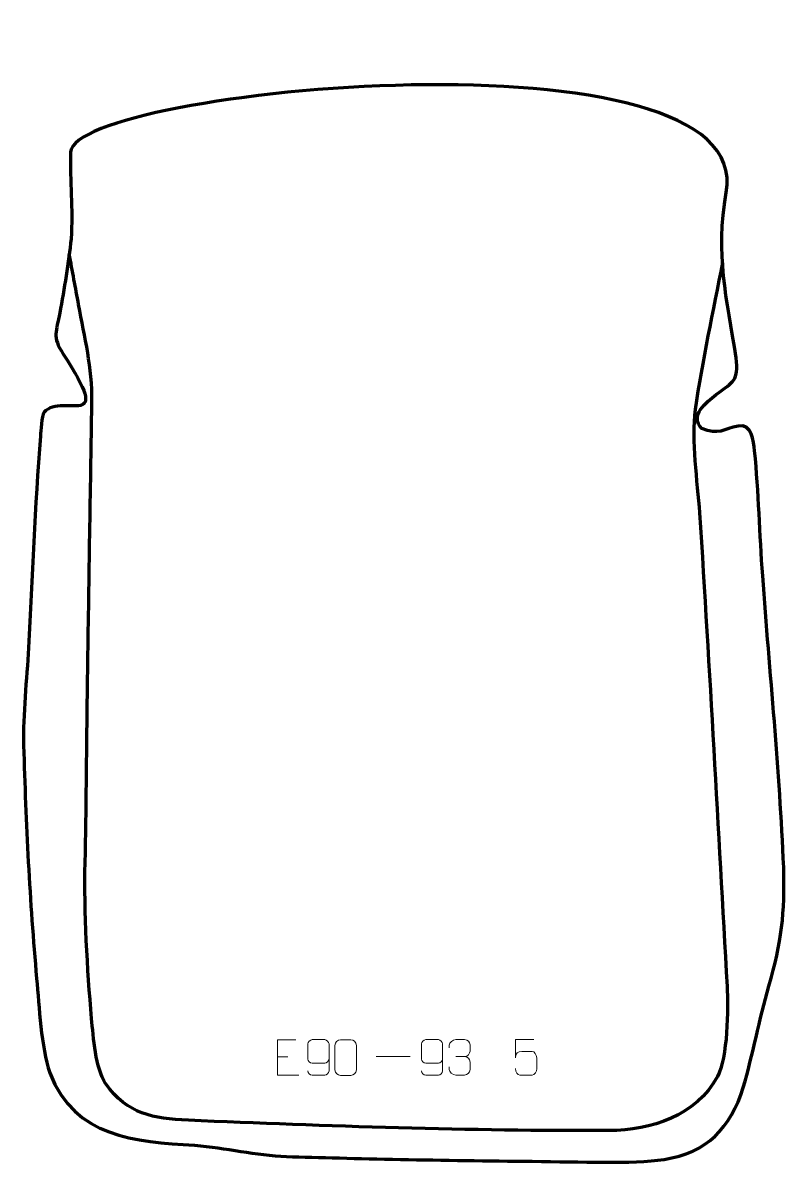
# Model space of a CAD drawing. Header units: millimetres. Extents: x 946 to 1483, y -83 to 720.
import ezdxf

# ---------------------------------------------------------------- set-up
doc = ezdxf.new("R2010")
doc.units = ezdxf.units.MM
doc.header["$MEASUREMENT"] = 0
doc.layers.add('layer 2', color=7, linetype='Continuous')
doc.layers.add('layer 3', color=7, linetype='Continuous')

msp = doc.modelspace()

# ---------------------------------------------------------------- linework, layer by layer
at = {"layer": 'layer 2', "color": 142, "lineweight": 158}
msp.add_open_spline([(1438.948, 551.6792), (1432.5331, 517.5361), (1424.5694, 482.2877), (1419.8091, 448.0062), (1419.8091, 448.0062), (1416.824, 426.5093), (1421.2189, 397.5376), (1422.7871, 375.4247), (1422.7871, 375.4247), (1430.0801, 264.3845), (1435.8758, 153.002), (1442.2509, 41.8771), (1442.2509, 41.8771), (1443.0573, 26.5165), (1442.6413, -8.4393), (1435.4853, -21.5493), (1435.4853, -21.5493), (1420.378, -49.2264), (1388.808, -59.4928), (1358.9819, -59.6049), (1358.9819, -59.6049), (1262.5236, -59.9677), (1159.3933, -56.4503), (1063.0047, -52.3509), (1063.0047, -52.3509), (1038.0659, -51.2828), (1019.9985, -48.1235), (1004.682, -26.4841), (1004.682, -26.4841), (997.5468, -15.7451), (996.0138, 6.3167), (994.8232, 19.4098), (994.8232, 19.4098), (991.6837, 53.9338), (989.5072, 94.3895), (990.251, 129.0666), (990.251, 129.0666), (991.139, 166.6016), (991.2424, 204.1559), (991.7613, 241.6977), (991.7613, 241.6977), (992.603, 301.8251), (993.525, 361.9512), (994.5265, 422.0762), (994.5265, 422.0762), (994.7026, 432.6129), (994.8697, 443.1496), (995.0248, 453.6866), (995.0248, 453.6866), (995.3676, 477.0931), (989.9072, 499.0512), (985.6739, 521.946), (985.6739, 521.946), (983.4814, 533.8036), (981.2914, 545.6617), (979.0986, 557.5193)], degree=3, knots=[0, 0, 0, 0, 0.06666667, 0.06666667, 0.06666667, 0.06666667, 0.13333333, 0.13333333, 0.13333333, 0.13333333, 0.2, 0.2, 0.2, 0.2, 0.26666667, 0.26666667, 0.26666667, 0.26666667, 0.33333333, 0.33333333, 0.33333333, 0.33333333, 0.4, 0.4, 0.4, 0.4, 0.46666667, 0.46666667, 0.46666667, 0.46666667, 0.53333333, 0.53333333, 0.53333333, 0.53333333, 0.6, 0.6, 0.6, 0.6, 0.66666667, 0.66666667, 0.66666667, 0.66666667, 0.73333333, 0.73333333, 0.73333333, 0.73333333, 0.8, 0.8, 0.8, 0.8, 0.86666667, 0.86666667, 0.86666667, 0.86666667, 1, 1, 1, 1], dxfattribs=at)
at = {"layer": 'layer 2', "color": 250, "lineweight": 9}
for points, knots in [([(1138.6696, 4.3383), (1138.6696, 4.3383), (1125.7957, 4.3383), (1125.7957, 4.3383), (1125.7957, 4.3383), (1125.7957, 4.3383), (1125.7957, -20.6153), (1125.7957, -20.6153), (1125.7957, -20.6153), (1125.7957, -20.6153), (1140.6615, -20.6153), (1140.6615, -20.6153)], [0, 0, 0, 0, 0.25, 0.25, 0.25, 0.25, 0.5, 0.5, 0.5, 0.5, 1, 1, 1, 1]), ([(1147.0918, -17.5524), (1147.1159, -18.8919), (1148.4721, -20.5452), (1150.044, -20.5108), (1150.044, -20.5108), (1153.0288, -20.5105), (1156.014, -20.5105), (1158.9994, -20.5108), (1158.9994, -20.5108), (1160.2185, -20.5258), (1161.9467, -19.0882), (1161.9517, -17.5524), (1161.9517, -17.5524), (1161.9514, -11.192), (1161.9514, -4.8312), (1161.9517, 1.5296), (1161.9517, 1.5296), (1161.947, 2.6925), (1160.2185, 4.4636), (1158.9994, 4.488), (1158.9994, 4.488), (1156.014, 4.4877), (1153.0288, 4.4877), (1150.044, 4.488), (1150.044, 4.488), (1148.7659, 4.4442), (1147.0962, 2.8297), (1147.0918, 1.5296), (1147.0918, 1.5296), (1147.0918, -2.0538), (1147.0918, -5.6368), (1147.0918, -9.2196), (1147.0918, -9.2196), (1147.1303, -10.6978), (1148.713, -12.1307), (1150.044, -12.1286), (1150.044, -12.1286), (1153.0288, -12.1289), (1156.014, -12.1289), (1158.9994, -12.1286), (1158.9994, -12.1286), (1160.3289, -12.1336), (1161.9719, -10.6264), (1161.9302, -9.1978)], [0, 0, 0, 0, 0.08333333, 0.08333333, 0.08333333, 0.08333333, 0.16666667, 0.16666667, 0.16666667, 0.16666667, 0.25, 0.25, 0.25, 0.25, 0.33333333, 0.33333333, 0.33333333, 0.33333333, 0.41666667, 0.41666667, 0.41666667, 0.41666667, 0.5, 0.5, 0.5, 0.5, 0.58333333, 0.58333333, 0.58333333, 0.58333333, 0.66666667, 0.66666667, 0.66666667, 0.66666667, 0.75, 0.75, 0.75, 0.75, 0.83333333, 0.83333333, 0.83333333, 0.83333333, 1, 1, 1, 1]), ([(1170.1105, 4.2848), (1172.4766, 4.2848), (1174.8431, 4.2848), (1177.2096, 4.2848), (1177.2096, 4.2848), (1179.1901, 4.3204), (1181.2161, 2.8261), (1181.2432, 0.384), (1181.2432, 0.384), (1181.2428, -5.3734), (1181.2428, -11.1312), (1181.2432, -16.8894), (1181.2432, -16.8894), (1181.1011, -19.217), (1179.3947, -20.6993), (1177.2096, -20.7101), (1177.2096, -20.7101), (1174.8372, -20.7097), (1172.4648, -20.7097), (1170.0928, -20.7101), (1170.0928, -20.7101), (1168.1343, -20.8157), (1166.1279, -18.9278), (1166.1393, -16.9068), (1166.1393, -16.9068), (1166.1397, -11.1262), (1166.1397, -5.3459), (1166.1393, 0.4339), (1166.1393, 0.4339), (1166.1436, 2.5759), (1167.9207, 4.2984), (1170.1105, 4.2848)], [0, 0, 0, 0, 0.11111111, 0.11111111, 0.11111111, 0.11111111, 0.22222222, 0.22222222, 0.22222222, 0.22222222, 0.33333333, 0.33333333, 0.33333333, 0.33333333, 0.44444444, 0.44444444, 0.44444444, 0.44444444, 0.55555556, 0.55555556, 0.55555556, 0.55555556, 0.66666667, 0.66666667, 0.66666667, 0.66666667, 0.77777778, 0.77777778, 0.77777778, 0.77777778, 1, 1, 1, 1]), ([(1227.0918, -17.5524), (1227.1159, -18.8919), (1228.4721, -20.5452), (1230.044, -20.5108), (1230.044, -20.5108), (1233.0288, -20.5105), (1236.014, -20.5105), (1238.9994, -20.5108), (1238.9994, -20.5108), (1240.2185, -20.5258), (1241.9467, -19.0882), (1241.9517, -17.5524), (1241.9517, -17.5524), (1241.9514, -11.192), (1241.9514, -4.8312), (1241.9517, 1.5296), (1241.9517, 1.5296), (1241.947, 2.6925), (1240.2185, 4.4636), (1238.9994, 4.488), (1238.9994, 4.488), (1236.014, 4.4877), (1233.0288, 4.4877), (1230.044, 4.488), (1230.044, 4.488), (1228.7659, 4.4442), (1227.0962, 2.8297), (1227.0918, 1.5296), (1227.0918, 1.5296), (1227.0918, -2.0538), (1227.0918, -5.6368), (1227.0918, -9.2196), (1227.0918, -9.2196), (1227.1303, -10.6978), (1228.713, -12.1307), (1230.044, -12.1286), (1230.044, -12.1286), (1233.0288, -12.1289), (1236.014, -12.1289), (1238.9994, -12.1286), (1238.9994, -12.1286), (1240.3289, -12.1336), (1241.9719, -10.6264), (1241.9302, -9.1978)], [0, 0, 0, 0, 0.08333333, 0.08333333, 0.08333333, 0.08333333, 0.16666667, 0.16666667, 0.16666667, 0.16666667, 0.25, 0.25, 0.25, 0.25, 0.33333333, 0.33333333, 0.33333333, 0.33333333, 0.41666667, 0.41666667, 0.41666667, 0.41666667, 0.5, 0.5, 0.5, 0.5, 0.58333333, 0.58333333, 0.58333333, 0.58333333, 0.66666667, 0.66666667, 0.66666667, 0.66666667, 0.75, 0.75, 0.75, 0.75, 0.83333333, 0.83333333, 0.83333333, 0.83333333, 1, 1, 1, 1]), ([(1246.5092, -1.2213), (1246.5092, -1.2213), (1246.5092, 0.6359), (1246.5092, 0.6359), (1246.5092, 0.6359), (1246.4949, 2.3778), (1249.1594, 4.4959), (1251.2185, 4.4732), (1251.2185, 4.4732), (1253.2826, 4.4732), (1255.3466, 4.4732), (1257.4103, 4.4732), (1257.4103, 4.4732), (1259.6048, 4.482), (1261.2031, 2.6352), (1261.2475, 0.7231), (1261.2475, 0.7231), (1261.2471, -0.712), (1261.2471, -2.1471), (1261.2475, -3.5826), (1261.2475, -3.5826), (1261.1989, -5.2361), (1259.5963, -7.4661), (1257.398, -7.4561), (1257.398, -7.4561), (1259.6017, -7.4673), (1261.2097, -9.2705), (1261.2637, -11.33), (1261.2637, -11.33), (1261.2633, -13.1147), (1261.2633, -14.8994), (1261.2637, -16.6845), (1261.2637, -16.6845), (1261.2738, -18.7459), (1259.2189, -20.509), (1257.398, -20.5009), (1257.398, -20.5009), (1255.3327, -20.5006), (1253.2675, -20.5006), (1251.2019, -20.5009), (1251.2019, -20.5009), (1249.0333, -20.4894), (1246.5023, -18.0892), (1246.4837, -16.6274), (1246.4837, -16.6274), (1246.4837, -16.6274), (1246.4837, -14.7188), (1246.4837, -14.7188)], [0, 0, 0, 0, 0.07692308, 0.07692308, 0.07692308, 0.07692308, 0.15384615, 0.15384615, 0.15384615, 0.15384615, 0.23076923, 0.23076923, 0.23076923, 0.23076923, 0.30769231, 0.30769231, 0.30769231, 0.30769231, 0.38461538, 0.38461538, 0.38461538, 0.38461538, 0.46153846, 0.46153846, 0.46153846, 0.46153846, 0.53846154, 0.53846154, 0.53846154, 0.53846154, 0.61538462, 0.61538462, 0.61538462, 0.61538462, 0.69230769, 0.69230769, 0.69230769, 0.69230769, 0.76923077, 0.76923077, 0.76923077, 0.76923077, 0.84615385, 0.84615385, 0.84615385, 0.84615385, 1, 1, 1, 1]), ([(1306.1039, 4.4424), (1306.1039, 4.4424), (1293.2522, 4.4424), (1293.2522, 4.4424), (1293.2522, 4.4424), (1293.2525, 0.2118), (1293.2525, -4.0191), (1293.2522, -8.2503), (1293.2522, -8.2503), (1293.2519, -4.9402), (1294.8829, -3.8684), (1297.6949, -3.8079), (1297.6949, -3.8079), (1300.1345, -3.8076), (1302.574, -3.8076), (1305.0132, -3.8079), (1305.0132, -3.8079), (1306.663, -3.8011), (1308.1379, -6.1816), (1308.1664, -8.2503), (1308.1664, -8.2503), (1308.1661, -10.8376), (1308.1661, -13.4252), (1308.1664, -16.0129), (1308.1664, -16.0129), (1308.2126, -17.9723), (1306.7132, -20.4086), (1305.0873, -20.4671), (1305.0873, -20.4671), (1303.1308, -20.4668), (1298.2358, -20.4668), (1296.2788, -20.4671), (1296.2788, -20.4671), (1294.4333, -20.4759), (1293.3262, -18.5111), (1293.3054, -15.96)], [0, 0, 0, 0, 0.1, 0.1, 0.1, 0.1, 0.2, 0.2, 0.2, 0.2, 0.3, 0.3, 0.3, 0.3, 0.4, 0.4, 0.4, 0.4, 0.5, 0.5, 0.5, 0.5, 0.6, 0.6, 0.6, 0.6, 0.7, 0.7, 0.7, 0.7, 0.8, 0.8, 0.8, 0.8, 1, 1, 1, 1])]:
    msp.add_open_spline(points, degree=3, knots=knots, dxfattribs=at)
for points in [[(1125.7957, -7.5414), (1125.7957, -7.5414), (1132.9638, -7.5414), (1132.9638, -7.5414)], [(1195.0582, -7.4831), (1195.0582, -7.4831), (1219.0362, -7.4831), (1219.0362, -7.4831)], [(1251.2189, -7.4665), (1251.2189, -7.4665), (1257.4153, -7.4665), (1257.4153, -7.4665)]]:
    msp.add_open_spline(points, degree=3, dxfattribs=at)
at = {"layer": 'layer 3', "color": 242, "lineweight": 158}
msp.add_open_spline([(1441.6153, 600.7979), (1434.0108, 556.6097), (1441.9152, 527.2328), (1448.5939, 484.4496), (1448.5939, 484.4496), (1450.4972, 468.1177), (1446.8969, 468.1588), (1434.5649, 458.5872), (1434.5649, 458.5872), (1427.7947, 453.3323), (1415.5204, 443.7921), (1424.4837, 434.6899), (1424.4837, 434.6899), (1435.9928, 429.7246), (1440.0071, 434.459), (1450.0203, 436.4121), (1450.0203, 436.4121), (1459.7436, 438.3086), (1460.7972, 425.9939), (1461.611, 418.905), (1461.611, 418.905), (1464.5743, 390.0094), (1465.157, 360.1699), (1467.293, 331.0099), (1467.293, 331.0099), (1472.3208, 262.9252), (1479.2227, 193.857), (1482.0778, 125.7523), (1482.0778, 125.7523), (1483.1252, 93.2199), (1480.5459, 73.2858), (1471.5993, 42.0432), (1471.5993, 42.0432), (1465.0312, 18.4203), (1460.251, -5.955), (1453.6445, -29.2829), (1453.6445, -29.2829), (1444.7322, -57.5302), (1427.9958, -75.4439), (1397.9362, -79.8481), (1397.9362, -79.8481), (1374.836, -83.2326), (1339.3771, -81.4977), (1305.0974, -81.1986), (1305.0974, -81.1986), (1243.3481, -80.6598), (1176.8007, -79.2606), (1132.0972, -77.8335), (1132.0972, -77.8335), (1110.3525, -77.1394), (1089.3449, -71.4958), (1067.2566, -69.9504), (1067.2566, -69.9504), (1024.8336, -67.1324), (983.2699, -64.733), (965.3892, -18.9475), (965.3892, -18.9475), (959.1663, -0.7875), (957.9769, 27.7031), (956.0759, 47.4673), (956.0759, 47.4673), (951.2412, 101.5322), (948.375, 157.1694), (946.9601, 211.4417), (946.9601, 211.4417), (946.3816, 233.6336), (949.1679, 257.926), (950.3803, 280.3574), (950.3803, 280.3574), (953.0222, 329.8198), (954.7812, 380.1162), (958.8295, 429.405), (958.8295, 429.405), (959.0931, 432.6148), (959.6055, 443.6841), (961.3095, 446.2674), (961.3095, 446.2674), (975.0989, 460.3025), (1011.3228, 431.1845), (974.6195, 487.5374), (974.6195, 487.5374), (966.9273, 499.3478), (969.9406, 503.0881), (972.4003, 516.1815), (972.4003, 516.1815), (975.4337, 532.7752), (978.7014, 551.6719), (980.3413, 568.3854), (980.3413, 568.3854), (981.8703, 589.2522), (979.3815, 608.8984), (980.0265, 629.4049), (980.0265, 629.4049), (982.4276, 673.8758), (1463.2787, 720.3562), (1441.6153, 600.7979)], degree=3, knots=[0, 0, 0, 0, 0.04, 0.04, 0.04, 0.04, 0.08, 0.08, 0.08, 0.08, 0.12, 0.12, 0.12, 0.12, 0.16, 0.16, 0.16, 0.16, 0.2, 0.2, 0.2, 0.2, 0.24, 0.24, 0.24, 0.24, 0.28, 0.28, 0.28, 0.28, 0.32, 0.32, 0.32, 0.32, 0.36, 0.36, 0.36, 0.36, 0.4, 0.4, 0.4, 0.4, 0.44, 0.44, 0.44, 0.44, 0.48, 0.48, 0.48, 0.48, 0.52, 0.52, 0.52, 0.52, 0.56, 0.56, 0.56, 0.56, 0.6, 0.6, 0.6, 0.6, 0.64, 0.64, 0.64, 0.64, 0.68, 0.68, 0.68, 0.68, 0.72, 0.72, 0.72, 0.72, 0.76, 0.76, 0.76, 0.76, 0.8, 0.8, 0.8, 0.8, 0.84, 0.84, 0.84, 0.84, 0.88, 0.88, 0.88, 0.88, 0.92, 0.92, 0.92, 0.92, 1, 1, 1, 1], dxfattribs=at)

doc.saveas('drawing.dxf')
